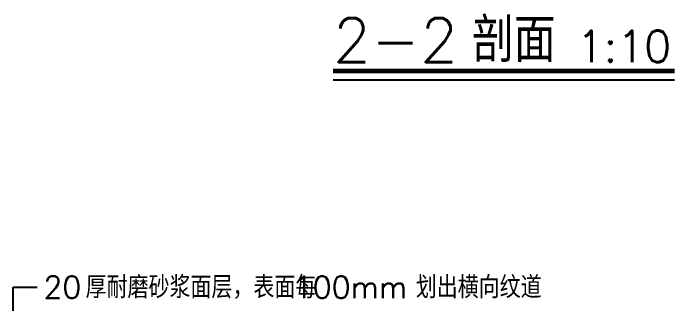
# Model space of a CAD drawing. Extents: x -105837 to 547563, y 466041 to 508041.
# Drawn here: x 530239 to 540755, y 482403 to 487010 of the extents above; entities that cross this region are included whole.
import ezdxf

# ---------------------------------------------------------------- set-up
doc = ezdxf.new("R2010")
doc.units = 0
doc.header["$LTSCALE"] = 1000
doc.header["$MEASUREMENT"] = 0
doc.layers.add('DIM_SYMB', color=3, linetype='CONTINUOUS')
doc.layers.add('PUB_TEXT', color=7, linetype='CONTINUOUS')
doc.styles.get("Standard").update_dxf_attribs({"font": 'txt.shx', "bigfont": 'hzdx.shx'})

msp = doc.modelspace()

# ---------------------------------------------------------------- linework, layer by layer
at = {"layer": 'DIM_SYMB'}
for p, q in [((530238.97813, 481015.44769), (530238.97813, 482665.44769)), ((530238.97813, 482665.44769), (530618.29745, 482665.44769))]:
    msp.add_line(p, q, dxfattribs=at)
at = {"layer": 'DIM_SYMB', "const_width": 70}
msp.add_lwpolyline([(535307.29054, 486094.76161), (540719.82898, 486094.76161)], dxfattribs=at)
at = {"layer": 'DIM_SYMB'}
msp.add_lwpolyline([(535307.29054, 485954.76161), (540719.82898, 485954.76161)], dxfattribs=at)

# ---------------------------------------------------------------- texts
at = {"layer": 'PUB_TEXT'}
for s, height, p in [('剖面', 700, (537507.29054, 486234.76161)), ('2-2', 700, (535307.29054, 486234.76161)), ('1:10', 500, (539167.44802, 486234.76161)), ('20', 350, (530718.29745, 482490.44769)), ('厚耐磨砂浆面层，表面每', 350, (531384.96412, 482490.44769)), ('100mm', 350, (534684.96412, 482490.44769)), ('划出横向纹道', 350, (536618.29745, 482490.44769))]:
    msp.add_text(s, height=height, dxfattribs=at).set_placement(p)

doc.saveas('drawing.dxf')
